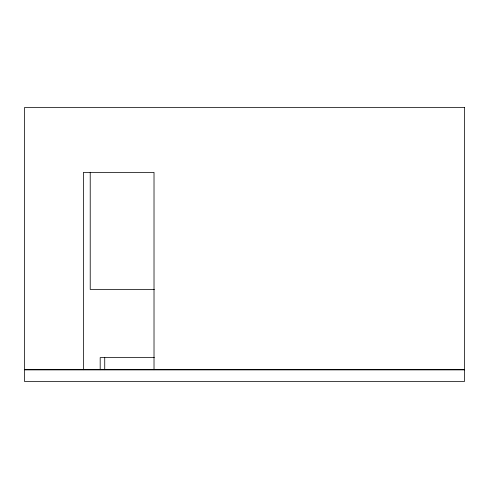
<?xml version="1.0" encoding="UTF-8"?>
<svg xmlns="http://www.w3.org/2000/svg" width="489" height="489" viewBox="0 0 489 489"><rect width="100%" height="100%" fill="white"/><g stroke="black" fill="none" stroke-linecap="round" stroke-linejoin="round"><path stroke-width="0.73" d="M154.39 289.427L90.22 289.427L90.22 172.269M154.365 357.618L100.184 357.618L100.184 369.708M154.017 369.708L154.017 172.391L83.411 172.391L83.411 369.708M104.732 357.618L104.732 369.708M464.55 107.586L24.45 107.586L24.45 369.708L464.55 369.708L464.55 107.586M464.55 369.806L24.45 369.806L24.45 381.414L464.55 381.414L464.55 369.806"/></g></svg>
